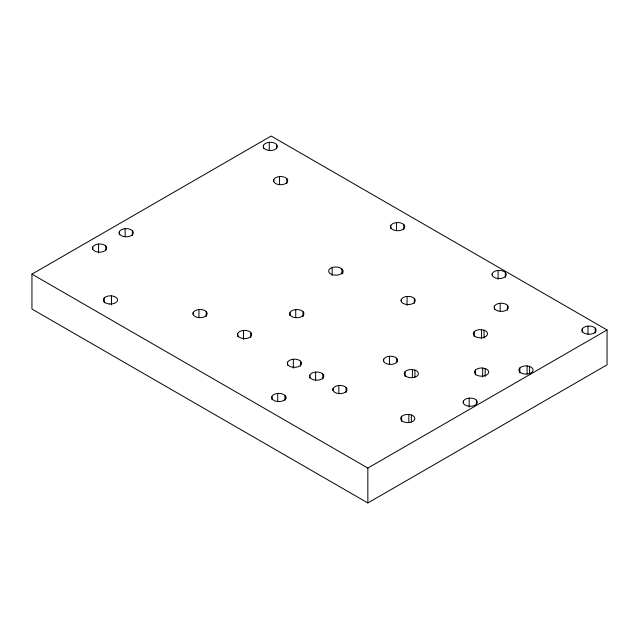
<?xml version="1.0" encoding="UTF-8"?>
<svg xmlns="http://www.w3.org/2000/svg" width="639" height="639" viewBox="0 0 639 639"><rect width="100%" height="100%" fill="white"/><g stroke="black" fill="none" stroke-linecap="round" stroke-linejoin="round"><path stroke-width="0.96" d="M31.95 274.147L271.152 136.043L607.05 329.964L607.05 364.853L367.848 502.957L31.95 309.036L31.95 274.147L367.848 468.067L607.05 329.964M481.55 329.66L484.066 330.179A7.125 4.114 0 0 1 484.721 337.017A7.125 4.114 0 0 1 473.547 334.716A7.125 4.114 0 0 1 481.55 329.66L481.55 338.63M527.087 365.939L529.603 366.459A7.125 4.114 0 0 1 530.258 373.296A7.125 4.114 0 0 1 519.084 370.995A7.125 4.114 0 0 1 527.087 365.939L527.087 373.911M482.685 368.024L485.201 368.543A7.125 4.114 0 0 1 485.856 375.381A7.125 4.114 0 0 1 474.681 373.08A7.125 4.114 0 0 1 482.685 368.024L482.685 376.994M412.411 369.574L414.927 370.093A7.125 4.114 0 0 1 415.582 376.938A7.125 4.114 0 0 1 404.407 374.63A7.125 4.114 0 0 1 412.411 369.574L412.411 377.553M408.864 414.471L411.38 414.991A7.125 4.114 0 0 1 412.027 421.828A7.125 4.114 0 0 1 400.861 419.527A7.125 4.114 0 0 1 408.864 414.471L408.864 422.443M595.213 328.079L596.115 329.524L595.963 331.194A7.125 4.114 0 0 1 585.564 333.734A7.125 4.114 0 0 1 583.998 327.272A7.125 4.114 0 0 1 595.213 328.079L595.213 333.063M505.329 272.398L506.224 273.851L506.08 275.513A7.125 4.114 0 0 1 495.68 278.053A7.125 4.114 0 0 1 494.115 271.591A7.125 4.114 0 0 1 505.329 272.398L505.329 277.382M507.414 305.242L508.309 306.696L508.165 308.357A7.125 4.114 0 0 1 497.757 310.897A7.125 4.114 0 0 1 496.199 304.436A7.125 4.114 0 0 1 507.414 305.242L507.414 310.227M403.792 224.545L404.687 225.998L404.543 227.668A7.125 4.114 0 0 1 394.135 230.208A7.125 4.114 0 0 1 392.578 223.746A7.125 4.114 0 0 1 403.792 224.545L403.792 229.529M414.312 298.405L415.206 299.851L415.062 301.52A7.125 4.114 0 0 1 404.655 304.06A7.125 4.114 0 0 1 403.097 297.598A7.125 4.114 0 0 1 414.312 298.405L414.312 303.389M476.398 400.102L477.293 401.548L477.149 403.217A7.125 4.114 0 0 1 466.742 405.757A7.125 4.114 0 0 1 465.184 399.295A7.125 4.114 0 0 1 476.398 400.102L476.398 404.088M276.487 144.31L277.382 145.764L277.238 147.433A7.125 4.114 0 0 1 266.838 149.973A7.125 4.114 0 0 1 265.273 143.511A7.125 4.114 0 0 1 276.487 144.31L276.487 148.304M286.791 178.545L287.686 179.998L287.542 181.66A7.125 4.114 0 0 1 277.134 184.208A7.125 4.114 0 0 1 275.569 177.746A7.125 4.114 0 0 1 286.791 178.545L286.791 183.529M342.808 270.449A7.125 4.114 0 0 1 334.053 275.074A7.125 4.114 0 0 1 330.067 268.62A7.125 4.114 0 0 1 341.913 269.003L342.816 270.449L342.816 273.444M396.675 358.239L397.57 359.693L397.426 361.362A7.125 4.114 0 0 1 387.018 363.903A7.125 4.114 0 0 1 385.461 357.441A7.125 4.114 0 0 1 396.675 358.239L396.675 362.233M302.974 311.568L303.868 313.014L303.725 314.684A7.125 4.114 0 0 1 293.317 317.224A7.125 4.114 0 0 1 291.759 310.762A7.125 4.114 0 0 1 302.974 311.568L302.974 316.553M346.082 387.45L346.977 388.903L346.833 390.565A7.125 4.114 0 0 1 336.426 393.113A7.125 4.114 0 0 1 334.868 386.651A7.125 4.114 0 0 1 346.082 387.45L346.082 392.434M322.855 374.039L323.749 375.492L323.606 377.154A7.125 4.114 0 0 1 313.198 379.702A7.125 4.114 0 0 1 311.64 373.24A7.125 4.114 0 0 1 322.855 374.039L322.855 379.023M300.586 361.187L301.488 362.64L301.344 364.302A7.125 4.114 0 0 1 290.937 366.842A7.125 4.114 0 0 1 289.371 360.38A7.125 4.114 0 0 1 300.586 361.187L300.586 366.171M250.744 332.408L251.646 333.862L251.494 335.523A7.125 4.114 0 0 1 241.095 338.071A7.125 4.114 0 0 1 239.529 331.609A7.125 4.114 0 0 1 250.744 332.408L250.744 337.392M285.841 396.859A7.125 4.114 0 0 1 277.086 401.484A7.125 4.114 0 0 1 273.101 395.038A7.125 4.114 0 0 1 284.946 395.413L285.841 396.859L285.841 398.856M206.205 311.497L207.1 312.95L206.956 314.62A7.125 4.114 0 0 1 196.556 317.16A7.125 4.114 0 0 1 194.991 310.698A7.125 4.114 0 0 1 206.205 311.497L206.205 316.481M132.377 230.639L133.271 232.085L133.128 233.754A7.125 4.114 0 0 1 122.728 236.294A7.125 4.114 0 0 1 121.162 229.832A7.125 4.114 0 0 1 132.377 230.639L132.377 235.623M105.762 245.999L106.665 247.453L106.521 249.114A7.125 4.114 0 0 1 96.114 251.662A7.125 4.114 0 0 1 94.548 245.2A7.125 4.114 0 0 1 105.762 245.999L105.762 249.985M587.976 326.098L587.976 334.069M582.185 329.125L582.185 332.112M529.603 366.459L529.603 374.43M519.85 367.92L519.85 372.904M500.177 303.261L500.177 311.233M498.093 270.417L498.093 279.387M494.378 306.289L494.378 309.284M492.294 273.444L492.294 275.441M485.201 368.543L485.201 376.515M484.066 330.179L484.066 338.151M475.448 370.005L475.448 374.989M474.314 331.641L474.314 336.625M469.162 398.121L469.162 407.091M463.363 401.148L463.363 403.145M414.927 370.093L414.927 377.074M411.38 414.991L411.38 421.964M407.075 296.424L407.075 305.394M405.174 371.555L405.174 376.539M401.627 416.452L401.627 421.436M401.276 299.451L401.276 301.448M396.555 222.572L396.555 230.543M390.756 225.599L390.756 228.586M389.439 356.266L389.439 364.238M383.64 359.294L383.64 361.283M367.848 468.067L367.848 502.957M341.913 269.003L341.913 273.987M338.846 385.469L338.846 393.448M333.047 388.496L333.047 390.493M332.168 267.541L332.168 275.513M315.618 372.058L315.618 380.037M309.819 375.093L309.819 378.08M295.737 309.588L295.737 317.559M293.357 359.206L293.357 368.176M289.938 312.615L289.938 315.602M287.558 362.233L287.558 365.228M284.946 395.413L284.946 400.397M279.555 176.564L279.555 184.543M277.709 393.432L277.709 401.404M273.756 179.591L273.756 181.588M271.91 396.46L271.91 399.455M269.251 142.337L269.251 150.309M263.452 145.365L263.452 148.352M243.507 330.427L243.507 339.397M237.708 333.454L237.708 336.449M198.969 309.516L198.969 317.495M193.17 312.551L193.17 314.54M125.14 228.658L125.14 236.63M119.341 231.685L119.341 234.673M111.521 295.873L111.521 304.843M104.293 297.854L104.293 302.838M98.534 244.018L98.534 252.988M92.735 247.045L92.735 249.042M109.333 303.996L106.825 303.477A7.125 4.114 0 0 1 106.17 296.64A7.125 4.114 0 0 1 117.344 298.94A7.125 4.114 0 0 1 109.333 303.996"/></g></svg>
